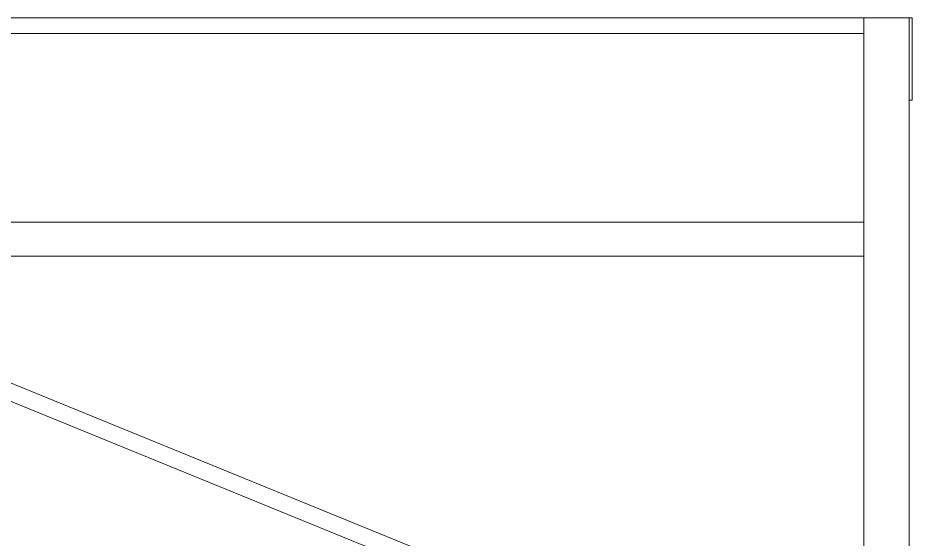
# Model space of a CAD drawing. Header units: centimetres. Extents: x -11896 to 2794, y -437 to 1921.
# Drawn here: x -3329.3 to -3229.1, y 218.5 to 276.9 of the extents above; entities that cross this region are included whole.
import ezdxf

# ---------------------------------------------------------------- set-up
doc = ezdxf.new("R2010")
doc.units = ezdxf.units.CM
doc.layers.add('Q-SPCQ', color=7, linetype='Continuous', lineweight=9)

# ---------------------------------------------------------------- blocks, each defined once
blk = doc.blocks.new('RVR-Rack Almacenamiento - Default-1745858-Sección 2-2')
at = {"layer": 'Q-SPCQ', "color": 253, "true_color": 0xaaaaaa}
for p, q in [((-4796.9, 276.88), (-4685.14, 276.88)), ((-4685.14, 276.88), (-4680.06, 276.88)), ((-4685.14, 276.88), (-4685.14, 94)), ((-4680.06, 276.88), (-4679.74, 276.88)), ((-4680.06, 276.88), (-4680.06, 94)), ((-4679.74, 276.88), (-4679.74, 267.67)), ((-4685.14, 275.13), (-4796.9, 275.13)), ((-4679.74, 267.67), (-4680.06, 267.67)), ((-4796.9, 254.02), (-4685.14, 254.02)), ((-4796.9, 250.21), (-4685.14, 250.21)), ((-4796.9, 242.58), (-4685.14, 197.03)), ((-4685.14, 194.97), (-4796.9, 240.53))]:
    blk.add_line(p, q, dxfattribs=at)

msp = doc.modelspace()

# ---------------------------------------------------------------- block references
at = {"layer": 'Q-SPCQ', "color": 253, "true_color": 0xaaaaaa}
msp.add_blockref('RVR-Rack Almacenamiento - Default-1745858-Sección 2-2', (1450.659, 0), dxfattribs=at)

doc.saveas('drawing.dxf')
